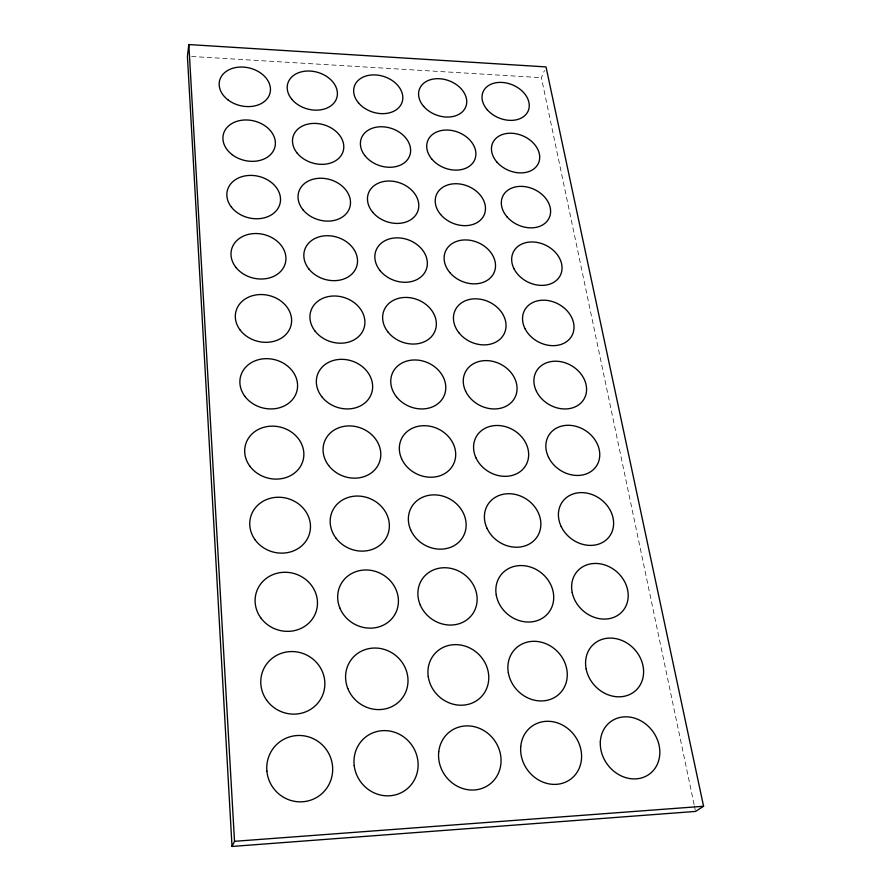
<?xml version="1.0" encoding="UTF-8"?>
<svg xmlns="http://www.w3.org/2000/svg" width="891" height="891" viewBox="0 0 891 891"><rect width="100%" height="100%" fill="white"/><g stroke="black" fill="none" stroke-linecap="round" stroke-linejoin="round"><path stroke-width="0.67" stroke-dasharray="4.46 3.34" d="M694.111 804.618L541.383 77.673L544.468 70.5M191.587 56.478L541.383 77.673M694.39 805.976L695.247 810.064"/><path stroke-width="1.34" d="M188.825 44.55L187.422 56.233L232.016 846.45L695.537 811.423L703.578 806.266L546.016 66.914L188.825 44.55L234.522 841.316L232.016 846.45M234.522 841.316L703.578 806.266M536.482 391.383A27.576 22.431 30.6 0 0 581.979 401.886A27.576 22.431 30.6 0 0 562.243 361.991A27.576 22.431 30.6 0 0 536.482 391.383M465.603 391.149A27.866 23.077 27.6 0 0 511.969 401.785A27.866 23.077 27.6 0 0 492.912 361.39A27.866 23.077 27.6 0 0 465.603 391.149M396.495 396.829A28.2 23.701 23.8 0 0 443.729 396.584A28.2 23.701 23.8 0 0 414.605 359.964A28.2 23.701 23.8 0 0 396.495 396.829M321.751 396.662A28.601 24.302 19.3 0 0 370.244 396.417A28.601 24.302 19.3 0 0 341.465 359.329A28.601 24.302 19.3 0 0 321.751 396.662M244.992 396.495A29.102 24.859 14.3 0 0 294.81 396.25A29.102 24.859 14.3 0 0 266.387 358.661A29.102 24.859 14.3 0 0 244.992 396.495M561.23 526.626A29.214 24.625 37.3 0 0 608.954 537.084A29.214 24.625 37.3 0 0 587.837 493.302A29.214 24.625 37.3 0 0 561.23 526.626M486.976 528.229A29.459 25.427 34.3 0 0 535.658 538.81A29.459 25.427 34.3 0 0 515.276 494.416A29.459 25.427 34.3 0 0 486.976 528.229M410.662 529.878A29.737 26.229 30.1 0 0 460.346 540.592A29.737 26.229 30.1 0 0 440.744 495.574A29.737 26.229 30.1 0 0 410.662 529.878M335.974 538.131A30.105 27.008 24.1 0 0 386.928 536.56A30.105 27.008 24.1 0 0 356.422 496.053A30.105 27.008 24.1 0 0 335.974 538.131M255.205 539.968A30.584 27.721 16.1 0 0 307.618 538.353A30.584 27.721 16.1 0 0 277.513 497.256A30.584 27.721 16.1 0 0 255.205 539.968M572.178 592.459A30.183 25.761 41.9 0 0 618.655 614.734A30.183 25.761 41.9 0 0 608.921 566.598A30.183 25.761 41.9 0 0 572.178 592.459M496.254 595.021A30.394 26.663 39.5 0 0 543.321 617.608A30.394 26.663 39.5 0 0 534.745 568.748A30.394 26.663 39.5 0 0 496.254 595.021M420.285 605.056A30.639 27.588 35.6 0 0 471.272 615.714A30.639 27.588 35.6 0 0 450.98 568.402A30.639 27.588 35.6 0 0 420.285 605.056M339.805 607.874A30.951 28.501 29.1 0 0 391.884 618.666A30.951 28.501 29.1 0 0 372.46 570.641A30.951 28.501 29.1 0 0 339.805 607.874M260.74 617.775A31.397 29.336 18.5 0 0 314.568 615.369A31.397 29.336 18.5 0 0 283.538 572.3A31.397 29.336 18.5 0 0 260.74 617.775M514.051 268.848A26.218 20.448 26.4 0 0 557.521 279.34A26.218 20.448 26.4 0 0 539.022 242.82A26.218 20.448 26.4 0 0 514.051 268.848M449.755 272.468A26.518 20.972 23.7 0 0 493.77 273.259A26.518 20.972 23.7 0 0 465.926 239.924A26.518 20.972 23.7 0 0 449.755 272.468M380.212 270.764A26.875 21.473 20.7 0 0 425.33 271.577A26.875 21.473 20.7 0 0 397.787 237.852A26.875 21.473 20.7 0 0 380.212 270.764M308.91 269.015A27.287 21.963 17.3 0 0 355.186 269.839A27.287 21.963 17.3 0 0 327.944 235.714A27.287 21.963 17.3 0 0 308.91 269.015M235.781 267.211A27.755 22.42 13.7 0 0 283.249 268.068A27.755 22.42 13.7 0 0 256.341 233.531A27.755 22.42 13.7 0 0 235.781 267.211M524.999 328.634A26.875 21.417 28.2 0 0 569.449 339.148A26.875 21.417 28.2 0 0 550.36 301.002A26.875 21.417 28.2 0 0 524.999 328.634M459.288 333.212A27.164 21.985 25.4 0 0 504.284 333.512A27.164 21.985 25.4 0 0 475.671 298.819A27.164 21.985 25.4 0 0 459.288 333.212M388.153 332.232A27.51 22.553 22 0 0 434.307 332.555A27.51 22.553 22 0 0 405.984 297.427A27.51 22.553 22 0 0 388.153 332.232M315.169 331.24A27.922 23.088 18.1 0 0 362.526 331.563A27.922 23.088 18.1 0 0 334.537 296.001A27.922 23.088 18.1 0 0 315.169 331.24M240.269 330.216A28.412 23.589 13.9 0 0 288.884 330.55A28.412 23.589 13.9 0 0 261.241 294.542A28.412 23.589 13.9 0 0 240.269 330.216M548.544 457.295A28.356 23.511 33.6 0 0 595.132 467.786A28.356 23.511 33.6 0 0 574.728 426.021A28.356 23.511 33.6 0 0 548.544 457.295M476.017 457.941A28.623 24.224 30.5 0 0 523.518 468.555A28.623 24.224 30.5 0 0 503.816 426.232A28.623 24.224 30.5 0 0 476.017 457.941M401.54 458.598A28.935 24.926 26.4 0 0 449.988 469.345A28.935 24.926 26.4 0 0 431.032 426.455A28.935 24.926 26.4 0 0 401.54 458.598M328.668 465.536A29.325 25.605 21.1 0 0 378.374 464.656A29.325 25.605 21.1 0 0 348.749 425.92A29.325 25.605 21.1 0 0 328.668 465.536M249.959 466.316A29.826 26.24 14.9 0 0 301.047 465.425A29.826 26.24 14.9 0 0 271.811 426.143A29.826 26.24 14.9 0 0 249.959 466.316M586.167 669.085A31.296 26.93 47.3 0 0 633.913 692.017A31.296 26.93 47.3 0 0 623.655 641.23A31.296 26.93 47.3 0 0 586.167 669.085M508.338 672.816A31.497 27.922 46 0 0 556.719 696.071A31.497 27.922 46 0 0 547.675 644.494A31.497 27.922 46 0 0 508.338 672.816M428.248 676.659A31.697 28.957 43.6 0 0 477.275 700.248A31.697 28.957 43.6 0 0 469.512 647.857A31.697 28.957 43.6 0 0 428.248 676.659M347.824 688.543A31.942 30.027 38.5 0 0 401.34 699.257A31.942 30.027 38.5 0 0 381.214 648.659A31.942 30.027 38.5 0 0 347.824 688.543M266.609 700.103A32.276 31.062 25.4 0 0 321.907 696.807A32.276 31.062 25.4 0 0 289.898 651.611A32.276 31.062 25.4 0 0 266.609 700.103M497 162.173A25.037 18.678 23.6 0 0 538.197 163.777A25.037 18.678 23.6 0 0 511.534 133.249A25.037 18.678 23.6 0 0 497 162.173M431.99 159.266A25.349 19.112 21.4 0 0 474.168 160.903A25.349 19.112 21.4 0 0 447.761 130.053A25.349 19.112 21.4 0 0 431.99 159.266M365.433 156.293A25.694 19.524 18.9 0 0 408.624 157.974A25.694 19.524 18.9 0 0 382.484 126.778A25.694 19.524 18.9 0 0 365.433 156.293M297.271 153.241A26.095 19.925 16.3 0 0 341.509 154.956A26.095 19.925 16.3 0 0 315.659 123.426A26.095 19.925 16.3 0 0 297.271 153.241M232.005 154.555A26.541 20.304 13.5 0 0 274.918 147.004A26.541 20.304 13.5 0 0 240.525 120.43A26.541 20.304 13.5 0 0 232.005 154.555M487.377 109.894A24.491 17.876 22.6 0 0 527.75 111.854A24.491 17.876 22.6 0 0 501.767 82.418A24.491 17.876 22.6 0 0 487.377 109.894M423.704 106.441A24.803 18.265 20.6 0 0 465.013 108.446A24.803 18.265 20.6 0 0 439.263 78.709A24.803 18.265 20.6 0 0 423.704 106.441M358.538 102.922A25.148 18.644 18.3 0 0 400.827 104.971A25.148 18.644 18.3 0 0 375.334 74.922A25.148 18.644 18.3 0 0 358.538 102.922M291.847 99.313A25.538 19.012 15.9 0 0 335.139 101.407A25.538 19.012 15.9 0 0 309.923 71.046A25.538 19.012 15.9 0 0 291.847 99.313M228.007 99.892A25.973 19.368 13.5 0 0 270.006 93.132A25.973 19.368 13.5 0 0 236.416 67.426A25.973 19.368 13.5 0 0 228.007 99.892M507.057 216.869A25.605 19.535 24.9 0 0 549.112 218.072A25.605 19.535 24.9 0 0 521.747 186.375A25.605 19.535 24.9 0 0 507.057 216.869M440.666 214.553A25.917 20.014 22.4 0 0 483.735 215.789A25.917 20.014 22.4 0 0 456.637 183.735A25.917 20.014 22.4 0 0 440.666 214.553M372.65 212.181A26.273 20.471 19.7 0 0 416.788 213.45A26.273 20.471 19.7 0 0 389.957 181.029A26.273 20.471 19.7 0 0 372.65 212.181M302.951 209.741A26.674 20.905 16.7 0 0 348.181 211.044A26.674 20.905 16.7 0 0 321.651 178.256A26.674 20.905 16.7 0 0 302.951 209.741M231.515 207.258A27.131 21.317 13.6 0 0 277.881 208.583A27.131 21.317 13.6 0 0 251.674 175.416A27.131 21.317 13.6 0 0 231.515 207.258M600.322 741.869A32.599 28.078 53.2 0 0 643.592 777.253A32.599 28.078 53.2 0 0 646.276 724.494A32.599 28.078 53.2 0 0 600.322 741.869M520.723 746.758A32.789 29.158 53.6 0 0 564.148 782.699A32.789 29.158 53.6 0 0 568.458 729.061A32.789 29.158 53.6 0 0 520.723 746.758M438.74 751.804A32.989 30.294 53.9 0 0 482.321 788.301A32.989 30.294 53.9 0 0 488.346 733.761A32.989 30.294 53.9 0 0 438.74 751.804M354.206 765.569A33.201 31.486 54.3 0 0 405.349 790.239A33.201 31.486 54.3 0 0 398.578 733.872A33.201 31.486 54.3 0 0 354.206 765.569M266.877 771.071A33.413 32.755 54.6 0 0 318.744 796.12A33.413 32.755 54.6 0 0 313.521 738.784A33.413 32.755 54.6 0 0 266.877 771.071"/></g></svg>
